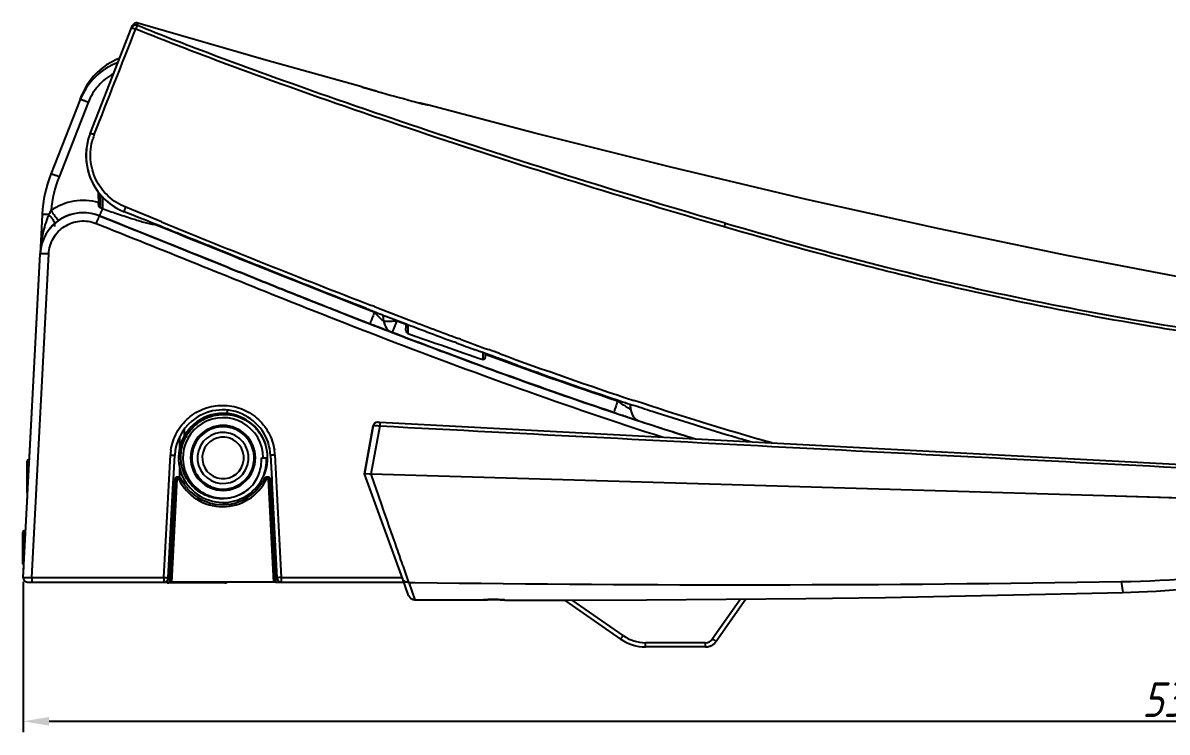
# Model space of a CAD drawing. Header units: millimetres. Extents: x 50 to 1284, y 47 to 781.
# Drawn here: x 49.9 to 314.6, y 47.5 to 211.5 of the extents above; entities that cross this region are included whole.
import ezdxf

# ---------------------------------------------------------------- set-up
doc = ezdxf.new("R2010")
doc.units = ezdxf.units.MM
doc.header["$LTSCALE"] = 20
doc.layers.add('00_COMPONENTS', color=7, linetype='Continuous')
doc.layers.add('____', color=7, linetype='Continuous')
doc.styles.add('유형1', font='gbeitc.shx', dxfattribs={"height": 8})
doc.dimstyles.new('ISO-25', dxfattribs={"dimtxt": 2.5, "dimasz": 3, "dimexe": 1.25, "dimexo": 0.5, "dimgap": 1, "dimtad": 3, "dimtoh": 1, "dimdsep": 46, "dimtxsty": '유형1', "dimcen": 2.5, "dimclrd": 5, "dimclre": 5, "dimclrt": 5, "dimadec": 0, "dimazin": 0, "dimtfac": 1, "dimtmove": 0, "dimatfit": 3, "dimfxl": 0, "dimarcsym": 0})

# ---------------------------------------------------------------- blocks, each defined once
blk = doc.blocks.new('*D1')
at = {"layer": '____', "color": 2, "lineweight": -2}
for p, q in [((581.96, 95.19), (581.96, 47.5)), ((50, 82.24), (50, 47.5)), ((56, 50), (575.96, 50))]:
    blk.add_line(p, q, dxfattribs=at)
at = {"layer": '____', "color": 2}
for points in [[(56, 51), (56, 49), (50, 50)], [(575.96, 51), (575.96, 49), (581.96, 50)]]:
    blk.add_solid(points, dxfattribs=at)
at = {"layer": 'Defpoints', "color": 0}
for p in [(581.96, 96.19), (50, 83.24), (581.96, 50)]:
    blk.add_point(p, dxfattribs=at)
at = {"layer": '____', "color": 2, "insert": (315.98, 55), "char_height": 8, "attachment_point": 5, "style": '유형1'}
blk.add_mtext('532', dxfattribs=at)

msp = doc.modelspace()

# ---------------------------------------------------------------- linework, layer by layer
at = {"layer": '00_COMPONENTS', "color": 7, "linetype": 'Continuous'}
for p, q in [((65.552, 186.034), (75.087, 210.287)), ((75.087, 210.287), (75.301, 210.831)), ((75.301, 210.831), (75.087, 210.287)), ((76.514, 211.424), (76.514, 211.424)), ((72.331, 203.277), (71.606, 203.002)), ((128.349, 196.658), (128.349, 196.658)), ((63.203, 193.723), (56.44, 176.522)), ((63.595, 194.721), (63.202, 193.721)), ((63.203, 193.723), (63.595, 194.721)), ((131.849, 195.622), (131.933, 195.599)), ((131.933, 195.599), (132.759, 195.373)), ((143.498, 192.544), (143.498, 192.544)), ((65.512, 185.932), (65.552, 186.034)), ((54.402, 167.118), (53.928, 158.097)), ((54.402, 167.118), (53.928, 158.097)), ((54.402, 167.118), (54.402, 167.118)), ((57.29, 164.921), (57.265, 164.43)), ((80.127, 164.957), (80.509, 164.957)), ((50, 83.245), (53.928, 158.097)), ((51.459, 111.037), (53.928, 158.097)), ((96.108, 158.661), (96.007, 158.702)), ((96.281, 158.591), (96.108, 158.661)), ((133.433, 142.441), (133.305, 143.906)), ((138.495, 141.913), (138.495, 141.742)), ((138.495, 141.913), (138.495, 141.742)), ((138.495, 141.742), (138.495, 140.854)), ((138.495, 141.742), (138.495, 140.854)), ((136.265, 139.549), (135.348, 139.901)), ((150.21, 137.489), (149.641, 137.701)), ((154.945, 135.735), (154.57, 135.873)), ((155.547, 135.513), (154.945, 135.735)), ((156.305, 135.234), (155.547, 135.513)), ((156.838, 135.039), (156.305, 135.234)), ((156.879, 135.03), (156.877, 134.85)), ((159.301, 134.138), (158.645, 134.377)), ((159.904, 133.918), (159.301, 134.138)), ((159.995, 133.885), (159.904, 133.918)), ((160.75, 133.61), (159.995, 133.885)), ((162.791, 132.871), (162.021, 133.149)), ((169.098, 130.611), (168.702, 130.751)), ((97.229, 121.929), (97.229, 121.138)), ((190.572, 122.087), (190.511, 123.256)), ((132.022, 119.146), (132.515, 119.12)), ((132.515, 119.12), (339.734, 108.261)), ((187.258, 121.171), (186.574, 121.4)), ((188.571, 120.733), (188.915, 120.619)), ((188.656, 120.705), (189.146, 120.543)), ((189.146, 120.543), (189.369, 120.469)), ((189.369, 120.469), (189.146, 120.542)), ((190.252, 120.176), (190.734, 120.017)), ((192.601, 119.404), (192.635, 119.393)), ((87.229, 117.486), (87.229, 115.888)), ((130.986, 118.328), (128.945, 107.192)), ((128.945, 107.192), (130.986, 118.328)), ((84.773, 105.999), (85.06, 111.473)), ((107.23, 111.473), (107.516, 105.999)), ((50.945, 110.087), (50.945, 110.142)), ((50.945, 110.105), (50.945, 110.132)), ((50.945, 106.492), (50.945, 110.105)), ((50.945, 106.492), (50.945, 110.087)), ((51.427, 110.442), (51.245, 110.442)), ((105.101, 110.892), (105.533, 110.892)), ((105.533, 110.892), (106.284, 110.892)), ((50.945, 102.852), (50.945, 106.492)), ((50.945, 102.842), (50.945, 106.492)), ((85.073, 105.984), (83.826, 82.192)), ((84.729, 105.163), (84.773, 105.999)), ((85.979, 106.457), (85.572, 106.457)), ((85.979, 106.457), (85.572, 106.457)), ((87.229, 105.897), (87.229, 104.8)), ((106.718, 106.457), (106.31, 106.457)), ((106.718, 106.457), (106.31, 106.457)), ((107.479, 100.977), (107.217, 105.984)), ((108.464, 82.192), (107.217, 105.984)), ((107.516, 105.999), (107.558, 105.206)), ((137.792, 82.886), (128.945, 107.192)), ((130.181, 107.156), (128.945, 107.192)), ((130.134, 107.157), (130.04, 107.16)), ((130.279, 107.153), (130.134, 107.157)), ((130.279, 107.153), (130.181, 107.156)), ((130.354, 107.15), (130.279, 107.153)), ((130.385, 107.149), (130.279, 107.153)), ((130.424, 107.148), (130.354, 107.15)), ((130.424, 107.148), (130.385, 107.149)), ((300.122, 102.112), (130.424, 107.148)), ((300.122, 102.112), (130.424, 107.148)), ((83.575, 83.14), (84.729, 105.163)), ((107.558, 105.206), (108.714, 83.14)), ((50.91, 100.592), (50.991, 102.137)), ((97.229, 100.647), (97.229, 100.148)), ((107.536, 99.891), (107.479, 100.977)), ((339.695, 100.937), (300.122, 102.112)), ((319.909, 101.525), (300.122, 102.112)), ((107.536, 99.891), (107.887, 93.192)), ((107.889, 98.892), (107.588, 98.892)), ((107.889, 98.892), (107.588, 98.892)), ((50.596, 94.637), (50.645, 95.575)), ((50.596, 94.637), (50.645, 95.575)), ((84.248, 95.977), (84.548, 95.977)), ((107.849, 94.892), (107.849, 95.892)), ((107.849, 95.892), (107.849, 94.892)), ((49.945, 93.687), (49.945, 93.742)), ((49.945, 93.705), (49.945, 93.732)), ((49.945, 90.092), (49.945, 93.705)), ((49.945, 90.092), (49.945, 93.687)), ((50.523, 94.042), (50.245, 94.042)), ((84.402, 93.192), (84.102, 93.192)), ((84.102, 93.192), (84.402, 93.192)), ((84.421, 93.542), (84.12, 93.542)), ((107.887, 93.192), (108.188, 93.192)), ((49.945, 86.452), (49.945, 90.092)), ((49.945, 86.442), (49.945, 90.092)), ((49.999, 83.245), (50.13, 85.737)), ((49.999, 83.245), (50.13, 85.737)), ((50.999, 82.192), (51.997, 82.192)), ((51.997, 82.192), (82.576, 82.192)), ((82.576, 82.192), (83.826, 82.192)), ((84.325, 82.192), (83.826, 82.192)), ((107.964, 82.192), (84.325, 82.192)), ((108.464, 82.192), (107.964, 82.192)), ((108.464, 82.192), (109.713, 82.192)), ((109.713, 82.192), (137.792, 82.192)), ((139.169, 79.101), (137.792, 82.886)), ((137.792, 82.192), (138.096, 82.192)), ((84.742, 81.992), (83.662, 81.992)), ((85.152, 81.992), (84.742, 81.992)), ((95.137, 81.992), (85.152, 81.992)), ((95.548, 81.992), (95.137, 81.992)), ((96.627, 81.992), (95.548, 81.992)), ((140.57, 78.113), (156.444, 78.049)), ((188.212, 69.001), (175.306, 78.038)), ((217.143, 78.262), (210.287, 68.472)), ((207.83, 67.192), (193.948, 67.192))]:
    msp.add_line(p, q, dxfattribs=at)
at = {"layer": '00_COMPONENTS', "color": 9, "linetype": 'Continuous'}
for p, q in [((75.992, 209.932), (76.032, 210.033)), ((76.39, 210.85), (76.513, 211.425)), ((128.349, 196.657), (128.349, 196.658)), ((128.349, 196.603), (128.349, 196.657)), ((65.064, 193.096), (58.302, 175.895)), ((143.498, 192.544), (143.498, 192.479)), ((67.847, 171.793), (67.847, 168.684)), ((68.328, 171.237), (68.328, 168.528)), ((81.976, 165.48), (73.744, 168.845)), ((80.127, 165.096), (80.127, 164.94)), ((81.528, 164.378), (80.127, 164.94)), ((51.997, 83.245), (55.925, 158.097)), ((131.23, 145.885), (130.55, 146.148)), ((131.257, 144.528), (131.242, 144.702)), ((136.413, 142.54), (136.398, 142.712)), ((138.998, 141.722), (138.998, 140.854)), ((138.998, 140.854), (138.998, 139.691)), ((151.145, 138.331), (150.717, 138.49)), ((156.398, 133.618), (156.398, 135.206)), ((158.393, 135.655), (157.674, 135.919)), ((158.909, 135.466), (158.393, 135.655)), ((160.168, 135.007), (158.909, 135.466)), ((187.5, 124.065), (187.49, 124.261)), ((132.515, 119.12), (132.471, 118.285)), ((132.471, 118.285), (130.424, 107.148)), ((86.229, 113.347), (86.229, 115.856)), ((82.575, 83.245), (84.06, 111.578)), ((108.227, 111.578), (109.712, 83.245)), ((51.245, 106.964), (51.245, 110.442)), ((85.571, 105.984), (84.325, 82.192)), ((85.571, 105.984), (85.572, 106.457)), ((85.979, 105.984), (85.571, 105.984)), ((85.979, 105.984), (85.979, 106.457)), ((86.229, 106.39), (86.229, 108.443)), ((106.717, 105.984), (106.309, 105.984)), ((107.964, 82.192), (106.717, 105.984)), ((50.245, 90.092), (50.245, 94.042)), ((84.077, 92.718), (84.377, 92.718)), ((107.798, 94.892), (107.849, 94.892)), ((107.912, 92.718), (108.212, 92.718)), ((83.693, 85.388), (83.993, 85.388)), ((108.296, 85.388), (108.597, 85.388)), ((51.997, 83.245), (51.997, 82.192)), ((51.997, 83.245), (82.575, 83.245)), ((82.575, 83.245), (82.576, 82.192)), ((139.174, 82.123), (140.645, 82.101)), ((139.174, 82.123), (140.57, 78.114)), ((303.957, 82.306), (304.384, 79.804)), ((156.457, 78.051), (156.444, 78.049)), ((156.52, 78.056), (156.457, 78.051)), ((161.444, 78.039), (161.368, 78.046)), ((188.786, 69.802), (177.018, 78.042)), ((215.926, 78.25), (209.468, 69.028)), ((207.83, 68.175), (193.948, 68.175)), ((193.948, 67.192), (193.948, 68.175)), ((207.83, 67.192), (207.83, 68.175))]:
    msp.add_line(p, q, dxfattribs=at)
at = {"layer": '00_COMPONENTS', "color": 7, "linetype": 'Continuous'}
for points in [[(128.349, 196.658), (106.113, 202.864), (76.514, 211.424)], [(71.606, 203.002), (70.414, 202.424), (69.28, 201.741), (68.207, 200.959), (67.207, 200.09), (66.294, 199.142), (65.471, 198.119), (64.742, 197.03), (64.115, 195.892), (63.595, 194.721)], [(131.849, 195.621), (131.81, 195.632), (131.736, 195.652), (131.662, 195.672), (131.589, 195.692), (131.516, 195.713), (131.443, 195.733), (131.371, 195.752), (131.299, 195.772), (131.227, 195.792), (131.156, 195.812), (131.085, 195.831), (131.015, 195.851), (130.945, 195.87), (130.876, 195.889), (130.808, 195.908), (130.74, 195.927), (130.672, 195.945), (130.605, 195.964), (130.539, 195.982), (130.474, 196), (130.409, 196.018), (130.346, 196.036), (130.283, 196.054), (130.22, 196.071), (130.159, 196.088), (130.098, 196.105), (130.039, 196.121), (129.98, 196.138), (129.922, 196.154), (129.865, 196.17), (129.81, 196.185), (129.755, 196.201), (129.701, 196.216), (129.648, 196.231), (129.596, 196.245), (129.545, 196.259), (129.495, 196.273), (129.446, 196.287), (129.399, 196.3), (129.352, 196.314), (129.306, 196.326), (129.262, 196.339), (129.219, 196.351), (129.177, 196.363), (129.135, 196.375), (129.096, 196.386), (129.057, 196.397), (129.019, 196.408), (128.982, 196.418), (128.947, 196.428), (128.913, 196.438), (128.879, 196.447), (128.847, 196.456), (128.816, 196.465), (128.787, 196.474), (128.758, 196.482), (128.73, 196.49), (128.704, 196.497), (128.679, 196.505), (128.654, 196.512), (128.631, 196.518), (128.609, 196.525), (128.588, 196.531), (128.568, 196.537), (128.549, 196.542), (128.531, 196.547), (128.514, 196.552), (128.498, 196.557), (128.483, 196.561), (128.47, 196.565), (128.457, 196.569), (128.445, 196.573), (128.434, 196.576), (128.424, 196.579), (128.415, 196.582), (128.407, 196.584), (128.4, 196.586), (128.394, 196.588), (128.389, 196.59), (128.384, 196.591), (128.381, 196.592), (128.38, 196.593)], [(130.117, 196.1), (130.057, 196.117), (129.998, 196.134), (129.94, 196.15), (129.882, 196.166), (129.826, 196.182), (129.771, 196.197), (129.716, 196.212), (129.663, 196.227), (129.611, 196.242), (129.559, 196.256), (129.509, 196.27), (129.46, 196.284), (129.412, 196.298), (129.365, 196.311), (129.319, 196.324), (129.274, 196.336), (129.23, 196.349), (129.188, 196.361), (129.146, 196.372), (129.106, 196.384), (129.067, 196.395), (129.029, 196.406), (128.992, 196.416), (128.956, 196.426), (128.921, 196.436), (128.887, 196.446), (128.855, 196.455), (128.824, 196.464), (128.794, 196.472), (128.765, 196.481), (128.737, 196.489), (128.71, 196.496), (128.684, 196.504), (128.66, 196.511), (128.636, 196.518), (128.614, 196.524), (128.592, 196.53), (128.572, 196.536), (128.553, 196.542), (128.535, 196.547), (128.518, 196.552), (128.502, 196.557)], [(131.11, 195.825), (131.039, 195.845), (130.969, 195.864), (130.9, 195.883), (130.831, 195.902), (130.762, 195.921), (130.694, 195.94), (130.627, 195.959), (130.561, 195.977), (130.495, 195.995), (130.43, 196.013), (130.366, 196.031), (130.302, 196.049), (130.24, 196.066), (130.178, 196.083), (130.117, 196.1)], [(131.849, 195.622), (131.838, 195.625), (131.764, 195.645), (131.69, 195.665), (131.616, 195.686), (131.543, 195.706), (131.47, 195.726), (131.397, 195.746), (131.325, 195.766), (131.253, 195.786), (131.181, 195.805), (131.11, 195.825)], [(142.455, 192.743), (142.406, 192.756), (142.355, 192.769), (142.304, 192.783), (142.251, 192.797), (142.197, 192.811), (142.142, 192.825), (142.086, 192.84), (142.029, 192.855), (141.97, 192.871), (141.911, 192.887), (141.851, 192.903), (141.79, 192.919), (141.753, 192.929)], [(142.847, 192.64), (142.808, 192.65), (142.768, 192.661), (142.727, 192.672), (142.685, 192.683), (142.641, 192.694), (142.597, 192.706), (142.551, 192.718), (142.503, 192.73), (142.455, 192.743)], [(143.464, 192.485), (143.464, 192.485), (143.463, 192.485), (143.459, 192.486), (143.454, 192.487), (143.448, 192.488), (143.44, 192.49), (143.432, 192.492), (143.422, 192.494), (143.412, 192.497), (143.4, 192.5), (143.387, 192.503), (143.373, 192.506), (143.357, 192.51), (143.341, 192.514), (143.323, 192.518), (143.305, 192.523), (143.285, 192.528), (143.264, 192.533), (143.242, 192.539), (143.219, 192.545), (143.194, 192.551), (143.169, 192.557), (143.142, 192.564), (143.114, 192.571), (143.085, 192.579), (143.055, 192.587), (143.023, 192.595), (142.99, 192.603), (142.956, 192.612), (142.921, 192.621), (142.885, 192.631), (142.847, 192.64)], [(497.962, 129.245), (475.162, 130.967), (451.598, 133.16), (427.179, 135.852), (401.643, 139.102), (375.039, 142.935), (347.761, 147.316), (319.976, 152.222), (291.396, 157.712), (261.862, 163.836), (231.208, 170.653), (199.8, 178.1), (168.332, 186.005), (143.498, 192.544)], [(304.384, 79.804), (308.01, 79.925), (312.044, 80.121), (316.071, 80.384), (320.095, 80.712), (324.116, 81.107), (328.127, 81.568), (332.126, 82.094), (336.119, 82.686), (339.695, 83.272)], [(161.444, 78.039), (175.627, 78.038), (194.142, 78.094), (212.598, 78.216), (231, 78.404), (249.466, 78.658), (267.991, 78.98), (286.456, 79.365), (304.384, 79.804)], [(139.169, 79.1), (139.242, 78.932), (139.337, 78.772), (139.452, 78.623), (139.583, 78.491), (139.729, 78.378), (139.888, 78.282), (140.058, 78.207), (140.235, 78.154), (140.418, 78.122), (140.57, 78.113)], [(156.498, 78.052), (156.502, 78.052), (156.544, 78.056), (156.613, 78.062), (156.707, 78.069)], [(156.707, 78.069), (156.826, 78.079), (156.967, 78.089)], [(156.967, 78.089), (157.13, 78.1), (157.312, 78.111), (157.511, 78.121), (157.726, 78.131), (157.953, 78.14), (158.191, 78.147), (158.437, 78.152), (158.688, 78.154), (158.943, 78.155), (159.197, 78.153), (159.448, 78.149), (159.694, 78.143), (159.932, 78.135), (160.16, 78.126), (160.375, 78.115), (160.574, 78.104), (160.756, 78.092), (160.92, 78.081)], [(160.92, 78.081), (161.061, 78.07), (161.18, 78.06), (161.275, 78.052), (161.344, 78.046), (161.386, 78.043)]]:
    msp.add_lwpolyline(points, dxfattribs=at)
for centre, radius, start, end in [((76.231, 210.465), 1, 148.23473, 158.53882), ((76.231, 210.465), 1, 117.32248, 148.23473), ((76.018, 209.922), 1, 68.17309, 128.33482), ((76.231, 210.465), 1, 73.56955, 117.32248), ((89.436, 204.784), 14.395, 158.17848, 158.6237), ((77.177, 188.229), 15.015, 110.3873, 158.53746), ((845.507, 2797.698), 2698.168, 254.662917, 254.842275), ((242.019, 569.755), 389.938, 254.83294, 255.10003), ((202.339, 420.54), 235.537, 255.09478, 255.28166), ((143.42, 192.254), 0.3, 74.97197, 114.56674), ((78.542, 180.81), 14, 158.53882, 243.27022), ((78.542, 180.81), 14, 158.53882, 163.53864), ((78.542, 180.81), 14, 163.53864, 243.27834), ((84.36, 165.546), 30, 158.53882, 176.74762), ((366.592, 176.127), 299.241, 180.71701, 181.18559), ((63.914, 157.573), 10, 68.31993, 176.99589), ((84.36, 165.546), 30, 176.74762, 176.99589), ((63.914, 157.573), 10, 73.30703, 120.19047), ((63.914, 157.573), 10, 68.31993, 73.30703), ((63.804, 155.455), 13.834, 70.91134, 73.00488), ((205.769, 565.283), 419.887, 250.89328, 251.37002), ((141.577, 374.395), 218.495, 251.33016, 252.27097), ((78.542, 180.81), 14, 243.27022, 248.24584), ((78.542, 180.81), 14, 243.27834, 248.24584), ((-1564.096, -3935.152), 4417.636, 68.128594, 68.243562), ((63.914, 157.573), 10, 135.18898, 172.36196), ((63.914, 157.573), 10, 131.39197, 135.19063), ((63.914, 157.573), 10, 130.40256, 131.39197), ((63.914, 157.573), 10, 124.96243, 130.40256), ((63.914, 157.573), 10, 120.19047, 124.96243), ((63.914, 157.573), 10, 171.22474, 176.99589), ((63.914, 157.573), 10, 172.3669, 176.99589), ((63.914, 157.573), 10, 172.36196, 173.67148), ((734.721, 1703.022), 1671.097, 248.790333, 248.928474), ((715.76, 1653.791), 1618.34, 248.928239, 249.115478), ((136.422, 142.702), 3, 185.00133, 249.02827), ((684.678, 1572.173), 1531.005, 249.113374, 249.54522), ((136.422, 142.702), 3, 241.89092, 249.02518), ((502.375, 1152.822), 1076.326, 250.268753, 251.249804), ((655.17, 1493.182), 1446.682, 249.570938, 249.755115), ((579.72, 1286.281), 1226.452, 250.206531, 250.419689), ((532.559, 1152.987), 1085.061, 250.429388, 251.521041), ((96.145, 110.892), 11.1, 3, 130.01807), ((485.532, 1013.91), 938.249, 251.552851, 251.698879), ((193.568, 122.244), 3, 183, 190.65241), ((193.568, 122.244), 3, 183.00114, 251.87717), ((96.145, 110.892), 11.1, 130.01807, 177), ((96.233, 110.892), 9.3, 360, 181.56039), ((96.233, 110.892), 10.3, 90.00063, 131.44125), ((96.233, 110.892), 10.3, 18.05181, 89.99954), ((131.97, 118.148), 1, 87.00039, 169.61119), ((131.97, 118.148), 1, 91.58949, 169.61114), ((131.97, 118.148), 1, 87, 91.58949), ((488.15, 1021.721), 949.487, 251.52449, 251.644574), ((193.624, 121.173), 5, 183, 185.38175), ((193.624, 121.173), 5, 183, 185.38175), ((478.166, 991.588), 917.743, 251.658407, 251.873074), ((477.113, 988.384), 914.371, 251.697905, 251.873313), ((475.857, 984.559), 910.345, 251.747637, 251.87132), ((450.778, 907.375), 829.188, 251.861195, 252.795917), ((96.233, 110.892), 10.3, 131.44125, 269.5826), ((96.233, 110.892), 7.5, 90, 270), ((96.232, 110.892), 7.2, 119.96411, 135.9478), ((96.232, 110.892), 7.2, 75.93845, 119.96411), ((96.233, 110.892), 7.5, 270, 90), ((96.232, 110.892), 7.2, 59.97177, 75.93845), ((96.232, 110.892), 7.2, 15.94154, 59.97177), ((96.232, 110.892), 7.2, 152.1499, 179.95825), ((96.232, 110.892), 7.2, 135.9478, 152.1499), ((96.338, 110.716), 10.255, 18.46763, 18.75307), ((96.233, 110.892), 10.3, 14.61105, 17.35884), ((96.232, 110.892), 7.2, 359.95862, 15.94154), ((96.233, 110.892), 10.3, 337.35806, 14.61105), ((51.245, 110.142), 0.3, 90, 180), ((96.233, 110.892), 9.3, 181.56039, 314.68617), ((96.232, 110.892), 7.2, 179.95825, 195.94117), ((96.232, 110.892), 7.2, 195.94117, 239.96928), ((96.232, 110.892), 7.2, 332.1499, 359.95862), ((95.957, 110.347), 10.342, 338.7219, 3.02011), ((85.572, 105.957), 0.5, 90, 177), ((85.572, 105.957), 0.5, 90, 94.14599), ((85.979, 105.957), 0.5, 25.89386, 90), ((85.979, 105.957), 0.5, 25.89386, 38.71507), ((96.145, 110.892), 10.8, 205.89386, 211.66414), ((96.233, 110.892), 10.3, 273.52703, 334.75143), ((96.232, 110.892), 7.2, 299.96199, 315.94567), ((96.232, 110.892), 7.2, 315.94567, 332.1499), ((96.145, 110.892), 10.8, 328.34229, 334.10614), ((96.233, 110.892), 10.3, 334.75143, 335.33808), ((96.233, 110.892), 10.3, 335.33782, 337.35806), ((106.31, 105.957), 0.5, 90, 154.10614), ((106.31, 105.957), 0.5, 90, 154.10614), ((106.718, 105.957), 0.5, 3, 90), ((85.229, 101.892), 2, 97.70075, 106.60958), ((96.145, 110.892), 10.8, 211.66414, 213.60519), ((96.145, 110.892), 10.8, 213.60519, 215.55213), ((96.145, 110.892), 10.8, 215.55213, 217.50177), ((96.145, 110.892), 10.8, 217.50177, 219.43743), ((96.145, 110.892), 10.8, 219.43743, 220.66483), ((96.145, 110.892), 10.8, 220.66483, 266.5455), ((96.232, 110.892), 7.2, 239.96928, 255.93597), ((96.232, 110.892), 7.2, 255.93597, 299.96199), ((96.145, 110.892), 10.8, 273.45977, 319.33534), ((96.145, 110.892), 10.8, 319.33534, 320.59239), ((96.145, 110.892), 10.8, 320.59239, 322.54647), ((96.145, 110.892), 10.8, 322.54647, 324.48028), ((96.145, 110.892), 10.8, 324.48028, 326.41447), ((96.145, 110.892), 10.8, 326.41447, 328.34229), ((96.233, 110.892), 10.3, 269.5826, 273.0449), ((96.233, 110.892), 10.3, 273.0449, 273.52703), ((96.145, 110.892), 10.8, 266.5455, 267.99542), ((96.145, 110.892), 10.8, 267.99542, 268.13042), ((96.145, 110.892), 10.8, 268.13042, 269.96666), ((96.145, 110.892), 10.8, 269.96666, 270.05923), ((96.145, 110.892), 10.8, 270.05923, 271.91635), ((96.145, 110.892), 10.8, 271.91635, 271.9935), ((96.145, 110.892), 10.8, 271.9935, 273.45977), ((84.026, 99.142), 1.5, 281.95672, 294.27789), ((85.552, 99.597), 2.242, 238.5176, 245.74583), ((50.245, 93.742), 0.3, 90, 180), ((107.349, 94.892), 0.5, 336.95067, 0), ((50.245, 86.442), 0.3, 180, 252.13814), ((50.999, 83.192), 1, 176.99589, 269.99995), ((82.576, 83.192), 1, 270, 335.48456), ((83.662, 82.992), 1, 247.81136, 258.48485), ((82.576, 83.192), 1, 335.48456, 357), ((96.627, 82.992), 1, 281.49106, 306.58829), ((109.713, 83.192), 1, 183, 192.66668), ((109.713, 83.192), 1, 183, 192.66668), ((109.713, 83.192), 1, 192.66668, 204.42399), ((109.713, 83.192), 1, 192.66668, 234.40246), ((109.713, 83.192), 1, 204.42399, 260.33335), ((109.713, 83.192), 1, 234.40246, 244.50965), ((109.713, 83.192), 1, 244.50965, 260.33335), ((109.713, 83.192), 1, 260.33335, 270), ((109.713, 83.192), 1, 260.33335, 270), ((83.662, 82.992), 1, 258.48485, 270), ((96.627, 82.992), 1, 270, 281.49106), ((193.948, 77.192), 10, 235, 236.94451), ((193.948, 77.192), 10, 235, 270), ((193.948, 77.192), 10, 268.05559, 270), ((207.83, 70.192), 3, 270, 325), ((207.83, 70.192), 3, 270, 272.26581), ((207.83, 70.192), 3, 270, 272.26592), ((207.83, 70.192), 3, 270, 272.26626), ((207.83, 70.192), 3, 272.26626, 295.60991), ((207.83, 70.192), 3, 272.26592, 293.9413), ((207.83, 70.192), 3, 292.91648, 295.60927), ((207.83, 70.192), 3, 293.9413, 295.60984), ((207.83, 70.192), 3, 295.60927, 297.42696), ((207.83, 70.192), 3, 295.60984, 296.06394), ((207.83, 70.192), 3, 295.60991, 296.06399), ((207.83, 70.192), 3, 299.71641, 299.91613), ((207.83, 70.192), 3, 299.79117, 301.98315), ((207.83, 70.192), 3, 299.91603, 301.98883), ((207.83, 70.192), 3, 299.91613, 301.9888), ((207.83, 70.192), 3, 301.98315, 304.37439), ((207.83, 70.192), 3, 301.98883, 302.17139), ((207.83, 70.192), 3, 301.9888, 302.17129), ((207.83, 70.192), 3, 302.17129, 304.44134), ((207.83, 70.192), 3, 306.71953, 307.09915), ((207.83, 70.192), 3, 307.09915, 308.42297), ((207.83, 70.192), 3, 322.86677, 325), ((207.83, 70.192), 3, 322.86774, 325), ((207.83, 70.192), 3, 322.86726, 323.0593), ((207.83, 70.192), 3, 323.0593, 325)]:
    msp.add_arc(centre, radius, start, end, dxfattribs=at)
at = {"layer": '00_COMPONENTS', "color": 9, "linetype": 'Continuous'}
for centre, radius, start, end in [((80.373, 180.391), 14.882, 159.1952, 163.4169), ((84.504, 165.617), 28.146, 158.58279, 175.00146), ((70.116, 160.444), 15.652, 154.68104, 158.23235), ((67.626, 161.501), 12.95, 149.52091, 154.19559), ((1155.169, 2791.339), 2836.703, 247.770081, 248.82604), ((842.71, 1989.538), 1976.173, 248.898028, 249.146732), ((732.087, 1698.862), 1665.158, 249.1434, 249.565416), ((655.205, 1492.77), 1445.193, 249.587066, 249.862999), ((539.699, 1173.496), 1105.668, 249.924461, 251.631062), ((553.628, 1212.511), 1148.375, 249.788313, 251.408246), ((234.814, 191.084), 82.037, 234.77903, 235.07256), ((96.232, 110.892), 5.91, 332.1499, 152.1499), ((96.233, 110.892), 4.806, 332.1499, 152.1499), ((96.096, 110.947), 12.052, 171.63872, 176.99832), ((96.232, 110.892), 5.91, 152.1499, 332.1499), ((96.233, 110.892), 4.806, 152.1499, 332.1499), ((96.147, 110.941), 12.097, 3.02062, 8.41058), ((96.144, 110.918), 11.3, 205.89327, 334.10673), ((104.726, 98.392), 3.5, 328.54584, 338.59121), ((299.374, 363.518), 281.249, 270.93372, 278.24245), ((215.666, 5353.421), 5271.855, 269.184627, 270.959626), ((158.866, 50.747), 27.41, 93.71877, 94.90992), ((158.884, 50.247), 27.909, 86.0899, 93.68805), ((158.871, 49.928), 28.229, 85.22197, 86.10841), ((158.481, 45.346), 32.827, 84.95477, 85.20953), ((193.948, 77.175), 9, 235, 270), ((207.83, 70.175), 2, 270, 325)]:
    msp.add_arc(centre, radius, start, end, dxfattribs=at)
for points in [[(66.462, 185.677), (69.638, 193.762), (72.815, 201.847), (75.992, 209.932)], [(57.321, 165.139), (57.322, 165.117), (57.319, 165.089), (57.302, 165.075)], [(138.495, 141.742), (137.801, 142.008), (137.107, 142.273), (136.413, 142.54)], [(223.177, 114.347), (212.464, 117.363), (201.83, 120.667), (191.264, 124.165)], [(109.712, 83.245), (119.028, 83.245), (128.344, 83.246), (137.66, 83.247)]]:
    msp.add_open_spline(points, degree=3, dxfattribs=at)
at = {"layer": '00_COMPONENTS', "color": 7, "linetype": 'Continuous'}
for points in [[(75.087, 210.287), (75.151, 210.449), (75.261, 210.598), (75.398, 210.706)], [(72.31, 164.993), (70.775, 165.605), (69.209, 166.229), (67.609, 166.865)], [(84.32, 163.413), (83.407, 163.78), (82.495, 164.146), (81.582, 164.513)], [(131.351, 141.439), (130.962, 141.589), (130.572, 141.74), (130.181, 141.891)], [(134.241, 140.325), (133.284, 140.693), (132.32, 141.065), (131.351, 141.439)], [(135.348, 139.901), (134.98, 140.042), (134.611, 140.183), (134.241, 140.325)], [(158.645, 134.377), (158.042, 134.597), (157.44, 134.818), (156.838, 135.039)], [(162.021, 133.149), (161.597, 133.303), (161.174, 133.457), (160.75, 133.61)], [(164.406, 132.288), (163.868, 132.482), (163.329, 132.676), (162.791, 132.871)], [(186.574, 121.4), (185.998, 121.593), (185.42, 121.787), (184.839, 121.983)], [(188.915, 120.619), (189.27, 120.501), (189.623, 120.384), (189.976, 120.268)]]:
    msp.add_open_spline(points, degree=3, dxfattribs=at)
at = {"layer": '00_COMPONENTS', "color": 9, "linetype": 'Continuous'}
for points, knots in [([(75.087, 210.287), (75.091, 210.296), (75.125, 210.304), (75.218, 210.294), (75.414, 210.247), (75.698, 210.156), (75.915, 210.077), (76.031, 210.031)], [0, 0, 0, 0, 0.0279999, 0.0870775, 0.3020028, 0.6215166, 1, 1, 1, 1]), ([(212.135, 164.318), (200.637, 167.631), (177.713, 174.499), (143.543, 185.508), (115.248, 195.242), (92.758, 203.466), (81.591, 207.801), (76.032, 210.032)], [0, 0, 0, 0, 0.2499332, 0.4998339, 0.7498083, 0.8748868, 1, 1, 1, 1]), ([(70.949, 199.762), (69.628, 199.04), (67.216, 197.127), (65.614, 194.496), (65.064, 193.096)], [0, 0, 0, 0, 0.5002148, 1, 1, 1, 1]), ([(128.354, 196.601), (128.353, 196.602), (128.352, 196.602), (128.349, 196.603), (128.349, 196.603)], [0, 0, 0, 0, 0.7281152, 1, 1, 1, 1]), ([(131.849, 195.621), (131.423, 195.738), (130.627, 195.959), (129.569, 196.248), (128.834, 196.467), (128.461, 196.561), (128.354, 196.601)], [0, 0, 0, 0, 0.3654373, 0.6825425, 0.906186, 1, 1, 1, 1]), ([(65.064, 193.096), (64.83, 193.188), (64.49, 193.318), (64.055, 193.476), (63.776, 193.573), (63.552, 193.645), (63.37, 193.703), (63.28, 193.717), (63.208, 193.736), (63.203, 193.723)], [0, 0, 0, 0, 0.3822012, 0.555085, 0.7058784, 0.8295468, 0.9214103, 0.9785408, 1, 1, 1, 1]), ([(65.512, 185.932), (65.516, 185.941), (65.551, 185.948), (65.644, 185.939), (65.842, 185.893), (66.127, 185.802), (66.345, 185.722), (66.462, 185.677)], [0, 0, 0, 0, 0.0284316, 0.0876825, 0.3025366, 0.6225407, 1, 1, 1, 1]), ([(73.744, 168.845), (73.001, 169.154), (71.557, 169.88), (69.008, 171.847), (66.58, 175.141), (65.519, 179.087), (65.555, 182.295), (65.882, 183.872), (66.11, 184.638)], [0, 0, 0, 0, 0.1256871, 0.25123, 0.5008507, 0.7499682, 0.874978, 1, 1, 1, 1]), ([(58.302, 175.895), (58.068, 175.986), (57.727, 176.117), (57.293, 176.274), (57.014, 176.372), (56.79, 176.444), (56.608, 176.502), (56.517, 176.516), (56.446, 176.535), (56.441, 176.522)], [0, 0, 0, 0, 0.3822044, 0.5550888, 0.7058824, 0.8295507, 0.9214137, 0.9785432, 1, 1, 1, 1]), ([(67.415, 169.944), (65.588, 170.455), (61.657, 170.656), (58.02, 169.156), (56.465, 168.069)], [0, 0, 0, 0, 0.500117, 1, 1, 1, 1]), ([(55.967, 167.138), (55.76, 167.146), (55.386, 167.158), (54.946, 167.163), (54.673, 167.157), (54.529, 167.15), (54.457, 167.138), (54.402, 167.129), (54.402, 167.118)], [0, 0, 0, 0, 0.3953151, 0.7156857, 0.8355072, 0.9238249, 0.9786358, 1, 1, 1, 1]), ([(55.967, 167.138), (56.152, 166.918), (56.485, 166.505), (56.911, 165.932), (57.182, 165.494), (57.316, 165.238), (57.321, 165.139)], [0, 0, 0, 0, 0.3549688, 0.6572245, 0.8777085, 1, 1, 1, 1]), ([(56.465, 168.069), (56.654, 167.8), (57.012, 167.296), (57.498, 166.622), (57.869, 166.135), (58.067, 165.876), (58.146, 165.795)], [0, 0, 0, 0, 0.3493642, 0.6551414, 0.880226, 1, 1, 1, 1]), ([(67.609, 166.865), (67.606, 166.866), (67.598, 166.849), (67.576, 166.817), (67.533, 166.714), (67.464, 166.562), (67.373, 166.346), (67.264, 166.085), (67.093, 165.668), (66.96, 165.339), (66.869, 165.111)], [0, 0, 0, 0, 0.0052026, 0.0196536, 0.0759267, 0.1671706, 0.2904315, 0.4411606, 0.614492, 1, 1, 1, 1]), ([(68.328, 168.528), (68.235, 168.299), (68.102, 167.974), (67.932, 167.57), (67.828, 167.326), (67.743, 167.139), (67.681, 166.984), (67.637, 166.925), (67.619, 166.861), (67.609, 166.865)], [0, 0, 0, 0, 0.4077695, 0.5806145, 0.7269656, 0.8441252, 0.9296022, 0.9818098, 1, 1, 1, 1]), ([(73.353, 167.807), (73.346, 167.81), (73.37, 167.85), (73.375, 167.9), (73.418, 168.003), (73.463, 168.13), (73.524, 168.288), (73.617, 168.529), (73.692, 168.717), (73.744, 168.845)], [0, 0, 0, 0, 0.0204624, 0.0790758, 0.173569, 0.3002163, 0.4533019, 0.6267426, 1, 1, 1, 1]), ([(55.579, 166.249), (55.061, 164.953), (54.329, 162.25), (54.001, 159.48), (53.928, 158.097)], [0, 0, 0, 0, 0.5018589, 1, 1, 1, 1]), ([(55.925, 158.097), (55.991, 159.347), (56.733, 161.855), (59.431, 164.666), (63.113, 165.947), (65.705, 165.574), (66.869, 165.111)], [0, 0, 0, 0, 0.2498371, 0.4997862, 0.7498704, 1, 1, 1, 1]), ([(58.146, 165.795), (58.154, 165.787), (58.164, 165.779), (58.18, 165.765), (58.184, 165.768)], [0, 0, 0, 0, 0.715453, 1, 1, 1, 1]), ([(66.869, 165.111), (72.296, 162.954), (83.14, 158.613), (99.384, 152.048), (115.642, 145.516), (137.4, 137.011), (164.759, 126.793), (186.871, 119.234), (198, 115.684)], [0, 0, 0, 0, 0.1249954, 0.2499899, 0.3749854, 0.499984, 0.7499876, 1, 1, 1, 1]), ([(131.257, 144.528), (122.935, 147.752), (106.348, 154.341), (89.81, 161.054), (81.528, 164.378)], [0, 0, 0, 0, 0.5000052, 1, 1, 1, 1]), ([(212.384, 165.171), (212.374, 165.139), (212.292, 164.856), (212.209, 164.574), (212.137, 164.322)], [0, 0, 0, 0, 0.1119909, 1, 1, 1, 1]), ([(477.249, 127.494), (466.878, 127.855), (445.737, 128.735), (419.108, 130.078), (397.295, 131.42), (374.98, 133.042), (352.508, 135.285), (329.96, 138.246), (307.29, 141.784), (284.674, 145.968), (262.211, 150.996), (239.838, 156.465), (223.186, 161.079), (212.137, 164.322)], [0, 0, 0, 0, 0.115943, 0.2363925, 0.2978909, 0.3601103, 0.4863533, 0.5501345, 0.6141797, 0.7426837, 0.8070065, 0.8713371, 1, 1, 1, 1]), ([(53.929, 158.097), (53.929, 158.111), (54.005, 158.118), (54.098, 158.133), (54.292, 158.138), (54.532, 158.141), (54.833, 158.137), (55.302, 158.126), (55.672, 158.11), (55.925, 158.097)], [0, 0, 0, 0, 0.0218096, 0.0792366, 0.1714238, 0.2953931, 0.4463622, 0.6191847, 1, 1, 1, 1]), ([(131.257, 144.528), (131.124, 144.186), (130.931, 143.692), (130.681, 143.066), (130.522, 142.672), (130.39, 142.352), (130.299, 142.134), (130.242, 142.009), (130.214, 141.943), (130.195, 141.916), (130.186, 141.889), (130.181, 141.891)], [0, 0, 0, 0, 0.3857428, 0.5590988, 0.7098154, 0.8330415, 0.9242409, 0.9568457, 0.9804661, 0.9948815, 1, 1, 1, 1]), ([(133.433, 142.441), (133.435, 142.417), (133.277, 142.545), (133.183, 142.627), (132.896, 142.892), (132.611, 143.167), (132.282, 143.49), (131.829, 143.943), (131.486, 144.292), (131.257, 144.528)], [0, 0, 0, 0, 0.0235371, 0.1031019, 0.2212689, 0.3617389, 0.5142749, 0.6736527, 1, 1, 1, 1]), ([(136.413, 142.54), (136.034, 142.507), (135.483, 142.464), (134.783, 142.423), (134.335, 142.403), (133.976, 142.395), (133.687, 142.393), (133.546, 142.411), (133.435, 142.419), (133.433, 142.441)], [0, 0, 0, 0, 0.381543, 0.5537852, 0.7046067, 0.8284375, 0.9208236, 0.9781984, 1, 1, 1, 1]), ([(136.413, 142.54), (136.249, 142.213), (136.071, 141.71), (135.849, 141.075), (135.687, 140.679), (135.554, 140.367), (135.453, 140.114), (135.417, 139.987), (135.367, 139.894), (135.348, 139.901)], [0, 0, 0, 0, 0.3849674, 0.5583451, 0.7088469, 0.831801, 0.9227358, 0.9787681, 1, 1, 1, 1]), ([(84.172, 112.7), (84.38, 114.113), (85.309, 116.891), (88.06, 120.291), (91.827, 122.525), (96.138, 123.303), (100.45, 122.53), (104.219, 120.299), (106.974, 116.901), (107.905, 114.124), (108.114, 112.71)], [0, 0, 0, 0, 0.1249667, 0.2499112, 0.3749232, 0.4999823, 0.6250458, 0.7500693, 0.8750259, 1, 1, 1, 1]), ([(187.5, 124.065), (187.384, 123.72), (187.216, 123.221), (187, 122.589), (186.863, 122.191), (186.749, 121.868), (186.672, 121.647), (186.623, 121.521), (186.601, 121.453), (186.583, 121.427), (186.578, 121.398), (186.574, 121.4)], [0, 0, 0, 0, 0.3865097, 0.5599164, 0.7105575, 0.8336389, 0.9246761, 0.9572016, 0.9807429, 0.9950688, 1, 1, 1, 1]), ([(189.615, 122.628), (189.478, 122.716), (188.883, 123.106), (188.295, 123.509), (187.844, 123.823)], [0, 0, 0, 0, 0.2278973, 1, 1, 1, 1]), ([(190.572, 122.087), (190.573, 122.065), (190.417, 122.139), (190.297, 122.205), (189.962, 122.405), (189.744, 122.545), (189.615, 122.628)], [0, 0, 0, 0, 0.0602021, 0.2596651, 0.5827281, 1, 1, 1, 1]), ([(130.986, 118.328), (130.989, 118.342), (131.038, 118.365), (131.122, 118.376), (131.262, 118.384), (131.444, 118.381), (131.665, 118.37), (132.012, 118.342), (132.284, 118.311), (132.471, 118.285)], [0, 0, 0, 0, 0.028532, 0.0882107, 0.1808888, 0.304001, 0.4532946, 0.6233223, 1, 1, 1, 1]), ([(132.471, 118.285), (167.008, 116.486), (236.082, 112.89), (305.157, 109.308), (339.695, 107.525)], [0, 0, 0, 0, 0.5, 1, 1, 1, 1]), ([(84.06, 111.578), (84.188, 111.571), (84.424, 111.557), (84.703, 111.534), (84.881, 111.513), (84.978, 111.5), (85.024, 111.488), (85.061, 111.48), (85.061, 111.473)], [0, 0, 0, 0, 0.3802586, 0.704155, 0.8282804, 0.9206176, 0.9781519, 1, 1, 1, 1]), ([(108.227, 111.578), (108.1, 111.572), (107.865, 111.557), (107.586, 111.534), (107.409, 111.513), (107.312, 111.501), (107.266, 111.488), (107.229, 111.48), (107.23, 111.473)], [0, 0, 0, 0, 0.3804157, 0.7042548, 0.828324, 0.9206128, 0.9781227, 1, 1, 1, 1]), ([(85.571, 105.984), (85.508, 105.987), (85.416, 105.991), (85.298, 105.994), (85.224, 105.995), (85.162, 105.994), (85.117, 105.992), (85.089, 105.99), (85.077, 105.987), (85.073, 105.985), (85.073, 105.984)], [0, 0, 0, 0, 0.3811627, 0.5532651, 0.7041572, 0.8280883, 0.9204149, 0.9778284, 0.9930044, 1, 1, 1, 1]), ([(85.979, 105.984), (86.008, 105.997), (86.064, 106.025), (86.146, 106.063), (86.222, 106.098), (86.289, 106.127), (86.345, 106.15), (86.386, 106.166), (86.412, 106.174), (86.424, 106.177), (86.429, 106.177), (86.429, 106.176)], [0, 0, 0, 0, 0.1953964, 0.3827235, 0.5549162, 0.7056226, 0.8292253, 0.9211888, 0.978249, 0.9931994, 1, 1, 1, 1]), ([(106.309, 105.984), (106.281, 105.997), (106.224, 106.025), (106.142, 106.063), (106.066, 106.097), (106, 106.127), (105.944, 106.15), (105.903, 106.166), (105.877, 106.174), (105.865, 106.177), (105.861, 106.177), (105.86, 106.176)], [0, 0, 0, 0, 0.1955678, 0.3829857, 0.5552075, 0.7059002, 0.8294636, 0.9213754, 0.978376, 0.9932853, 1, 1, 1, 1]), ([(106.309, 105.984), (106.31, 106.015), (106.31, 106.076), (106.309, 106.164), (106.31, 106.245), (106.31, 106.316), (106.31, 106.367), (106.31, 106.401), (106.31, 106.421), (106.31, 106.436), (106.31, 106.448), (106.311, 106.453), (106.31, 106.457), (106.31, 106.457)], [0, 0, 0, 0, 0.1977562, 0.3865738, 0.5593975, 0.7101955, 0.8334854, 0.8833969, 0.9248515, 0.9575032, 0.9810269, 0.9952256, 1, 1, 1, 1]), ([(106.717, 105.984), (106.717, 106.015), (106.717, 106.076), (106.717, 106.164), (106.717, 106.245), (106.717, 106.316), (106.717, 106.367), (106.717, 106.401), (106.717, 106.421), (106.718, 106.436), (106.717, 106.448), (106.718, 106.453), (106.717, 106.457), (106.718, 106.457)], [0, 0, 0, 0, 0.1977398, 0.3865433, 0.5593528, 0.7101388, 0.8334187, 0.8833265, 0.9247784, 0.9574274, 0.9809517, 0.9951508, 1, 1, 1, 1]), ([(107.217, 105.984), (107.217, 105.985), (107.213, 105.987), (107.201, 105.99), (107.172, 105.992), (107.127, 105.994), (107.065, 105.995), (106.991, 105.994), (106.873, 105.991), (106.78, 105.987), (106.717, 105.984)], [0, 0, 0, 0, 0.0070048, 0.0221939, 0.0796498, 0.1720339, 0.2960232, 0.4469549, 0.6190563, 1, 1, 1, 1]), ([(130.385, 107.149), (130.595, 106.547), (131.418, 104.185), (132.239, 101.823), (132.853, 100.064)], [0, 0, 0, 0, 0.2549641, 1, 1, 1, 1]), ([(132.853, 100.064), (134.023, 96.714), (135.697, 91.942), (137.81, 85.964), (138.742, 83.332), (139.174, 82.123)], [0, 0, 0, 0, 0.5595265, 0.7975514, 1, 1, 1, 1]), ([(84.304, 97.071), (84.327, 97.05), (84.419, 96.966), (84.517, 96.889), (84.593, 96.836)], [0, 0, 0, 0, 0.2545799, 1, 1, 1, 1]), ([(50, 83.245), (50.001, 83.258), (50.079, 83.247), (50.166, 83.268), (50.362, 83.263), (50.601, 83.268), (50.902, 83.265), (51.372, 83.259), (51.742, 83.251), (51.997, 83.245)], [0, 0, 0, 0, 0.0199169, 0.0769092, 0.1691923, 0.2933323, 0.4446501, 0.6173213, 1, 1, 1, 1]), ([(82.575, 83.245), (82.703, 83.249), (82.889, 83.232), (83.124, 83.207), (83.275, 83.192), (83.395, 83.184), (83.494, 83.159), (83.535, 83.161), (83.575, 83.133), (83.575, 83.14)], [0, 0, 0, 0, 0.3804747, 0.5538198, 0.7050421, 0.8291679, 0.9218775, 0.9800581, 1, 1, 1, 1]), ([(109.712, 83.245), (109.584, 83.249), (109.398, 83.232), (109.164, 83.207), (109.013, 83.192), (108.894, 83.184), (108.796, 83.159), (108.754, 83.161), (108.715, 83.133), (108.714, 83.14)], [0, 0, 0, 0, 0.3806483, 0.55398, 0.7051544, 0.8292201, 0.9218815, 0.9800427, 1, 1, 1, 1]), ([(109.712, 83.245), (109.723, 83.113), (109.715, 82.866), (109.71, 82.573), (109.714, 82.385), (109.711, 82.281), (109.707, 82.234), (109.706, 82.192), (109.713, 82.192)], [0, 0, 0, 0, 0.3775033, 0.7032061, 0.8284515, 0.9216394, 0.9793083, 1, 1, 1, 1]), ([(139.174, 82.123), (138.882, 82.098), (138.426, 82.175), (137.978, 82.527), (137.837, 82.762), (137.792, 82.886)], [0, 0, 0, 0, 0.522293, 0.7656798, 1, 1, 1, 1]), ([(188.212, 69.001), (188.212, 69), (188.214, 69.002), (188.216, 69.004), (188.22, 69.009), (188.228, 69.019), (188.24, 69.036), (188.26, 69.062), (188.284, 69.095), (188.313, 69.135), (188.347, 69.182), (188.399, 69.255), (188.474, 69.36), (188.571, 69.497), (188.676, 69.646), (188.749, 69.75), (188.786, 69.802)], [0, 0, 0, 0, 0.001299, 0.0049302, 0.0109324, 0.0193019, 0.0430763, 0.0760228, 0.1178467, 0.1681403, 0.2264418, 0.2921875, 0.4434868, 0.6163306, 0.8041978, 1, 1, 1, 1]), ([(210.287, 68.472), (210.286, 68.47), (210.279, 68.476), (210.268, 68.48), (210.247, 68.495), (210.22, 68.511), (210.186, 68.534), (210.144, 68.562), (210.097, 68.594), (210.021, 68.645), (209.915, 68.718), (209.776, 68.814), (209.625, 68.918), (209.521, 68.991), (209.468, 69.028)], [0, 0, 0, 0, 0.0050054, 0.0194242, 0.0432407, 0.0762295, 0.1180971, 0.1684341, 0.2267767, 0.2925581, 0.4438984, 0.6167166, 0.8044577, 1, 1, 1, 1])]:
    msp.add_open_spline(points, degree=3, knots=knots, dxfattribs=at)
at = {"layer": '00_COMPONENTS', "color": 7, "linetype": 'Continuous'}
for points, knots in [([(76.278, 210.621), (76.263, 210.587), (76.192, 210.426), (76.124, 210.264), (76.073, 210.135)], [0, 0, 0, 0, 0.2120347, 1, 1, 1, 1]), ([(76.36, 210.797), (76.354, 210.786), (76.326, 210.728), (76.299, 210.669), (76.278, 210.621)], [0, 0, 0, 0, 0.1892725, 1, 1, 1, 1]), ([(76.39, 210.85), (76.384, 210.85), (76.378, 210.823), (76.366, 210.81), (76.36, 210.797)], [0, 0, 0, 0, 0.2649378, 1, 1, 1, 1]), ([(212.384, 165.171), (200.894, 168.484), (177.985, 175.352), (143.841, 186.357), (115.569, 196.085), (93.099, 204.3), (81.944, 208.629), (76.392, 210.856)], [0, 0, 0, 0, 0.2499744, 0.499905, 0.7498894, 0.8749476, 1, 1, 1, 1]), ([(143.498, 192.479), (143.497, 192.473), (143.462, 192.491), (143.425, 192.489), (143.336, 192.517), (143.226, 192.542), (143.082, 192.58), (142.836, 192.643), (142.637, 192.695), (142.496, 192.732)], [0, 0, 0, 0, 0.0164236, 0.0658042, 0.1475556, 0.2609916, 0.404789, 0.5771368, 1, 1, 1, 1]), ([(67.847, 168.684), (67.739, 168.717), (67.581, 168.919), (67.446, 169.352), (67.42, 169.703), (67.415, 169.935)], [0, 0, 0, 0, 0.2470085, 0.4942509, 1, 1, 1, 1]), ([(67.609, 166.865), (78.246, 162.637), (91.965, 157.099), (107.829, 150.698), (130.343, 141.731), (165.994, 128.219), (192.054, 119.453), (205.523, 115.287)], [0, 0, 0, 0, 0.1476275, 0.2214413, 0.2952551, 0.5905101, 1, 1, 1, 1]), ([(130.181, 141.891), (126.538, 143.301), (119.205, 146.167), (107.83, 150.698), (93.158, 156.617), (80.978, 161.533), (72.31, 164.993)], [0, 0, 0, 0, 0.2182655, 0.4295945, 0.6409235, 1, 1, 1, 1]), ([(75.042, 166.277), (75.46, 166.144), (76.298, 165.881), (77.559, 165.505), (78.618, 165.21), (79.472, 165.02), (79.908, 164.938), (80.127, 164.94)], [0, 0, 0, 0, 0.250008, 0.5000135, 0.7500237, 0.8749918, 1, 1, 1, 1]), ([(212.384, 165.17), (223.471, 161.974), (245.683, 155.732), (279.317, 147.885), (313.079, 141.544), (341.249, 137.492), (363.718, 134.981), (380.494, 133.469), (397.211, 132.268), (419.159, 130.924), (445.96, 129.491), (467.226, 128.642), (477.659, 128.283)], [0, 0, 0, 0, 0.1288253, 0.2575663, 0.3854881, 0.5122763, 0.57524, 0.6379161, 0.700333, 0.762364, 0.8834382, 1, 1, 1, 1]), ([(96.007, 158.702), (94.053, 159.491), (90.158, 161.063), (86.262, 162.632), (84.32, 163.413)], [0, 0, 0, 0, 0.5016858, 1, 1, 1, 1]), ([(130.149, 145.121), (129.817, 145.25), (122.513, 148.087), (111.218, 152.563), (100.282, 156.976), (96.281, 158.591)], [0, 0, 0, 0, 0.0293282, 0.6448816, 1, 1, 1, 1]), ([(138.998, 139.691), (138.791, 139.765), (138.506, 140.196), (138.495, 140.633), (138.495, 140.854)], [0, 0, 0, 0, 0.4983571, 1, 1, 1, 1]), ([(184.839, 121.983), (176.971, 124.634), (161.657, 129.998), (144.473, 136.408), (136.265, 139.549)], [0, 0, 0, 0, 0.5465434, 1, 1, 1, 1]), ([(156.877, 134.85), (156.875, 134.722), (156.869, 134.469), (156.842, 134.155), (156.789, 133.914), (156.722, 133.747), (156.596, 133.602), (156.457, 133.598), (156.398, 133.618)], [0, 0, 0, 0, 0.2585123, 0.5113907, 0.6344178, 0.7542648, 0.8736624, 1, 1, 1, 1]), ([(218.169, 114.623), (217.137, 114.923), (209.534, 117.151), (200.448, 119.987), (192.426, 122.617), (190.912, 123.118)], [0, 0, 0, 0, 0.1129378, 0.8323701, 1, 1, 1, 1]), ([(89.667, 118.323), (90.282, 118.888), (91.662, 119.864), (94.025, 120.762), (96.538, 121.053), (99.045, 120.712), (101.389, 119.763), (103.429, 118.267), (105.046, 116.325), (105.779, 114.803), (106.048, 114.013)], [0, 0, 0, 0, 0.1249908, 0.2499855, 0.3749817, 0.4999757, 0.6249758, 0.749983, 0.874985, 1, 1, 1, 1]), ([(102.773, 104.28), (102.329, 103.821), (101.34, 102.995), (99.637, 102.085), (97.786, 101.54), (95.862, 101.378), (93.945, 101.608), (92.115, 102.221), (90.445, 103.188), (89.001, 104.469), (87.837, 106.008), (87, 107.747), (86.525, 109.618), (86.428, 111.545), (86.709, 113.454), (87.354, 115.272), (88.337, 116.932), (89.196, 117.891), (89.667, 118.323)], [0, 0, 0, 0, 0.0624941, 0.124992, 0.187489, 0.2499852, 0.3124812, 0.3749796, 0.4374803, 0.4999811, 0.5624821, 0.624981, 0.6874819, 0.7499858, 0.8124892, 0.8749949, 0.9374962, 1, 1, 1, 1]), ([(102.773, 104.28), (103.173, 104.726), (103.888, 105.697), (104.652, 107.334), (105.082, 109.089), (105.134, 110.295), (105.101, 110.892)], [0, 0, 0, 0, 0.2500029, 0.5000046, 0.7500028, 1, 1, 1, 1]), ([(84.574, 96.488), (84.549, 96.507), (84.45, 96.584), (84.355, 96.668), (84.287, 96.733)], [0, 0, 0, 0, 0.2476819, 1, 1, 1, 1]), ([(107.849, 95.892), (107.848, 95.893), (107.845, 95.893), (107.841, 95.895), (107.832, 95.898), (107.814, 95.904), (107.784, 95.915), (107.759, 95.924), (107.744, 95.929)], [0, 0, 0, 0, 0.0166126, 0.0659349, 0.1472228, 0.259733, 0.5750043, 1, 1, 1, 1])]:
    msp.add_open_spline(points, degree=3, knots=knots, dxfattribs=at)

# ---------------------------------------------------------------- dimensions: what is measured, and where the dimension line sits
at = {"layer": '____', "color": 2}
dim = msp.add_linear_dim(base=(581.958, 50), p1=(49.999, 83.245), p2=(581.958, 96.193), text='532', dimstyle='ISO-25', override={"dimtxt": 8, "dimasz": 6, "dimexe": 2.5, "dimexo": 1, "dimtoh": 0, "dimcen": -1, "dimclrd": 2, "dimclre": 2, "dimclrt": 2}, dxfattribs=at)
dim.commit()
dim.dimension.update_dxf_attribs({"geometry": '*D1', "text_midpoint": (315.979, 55)})

doc.saveas('drawing.dxf')
